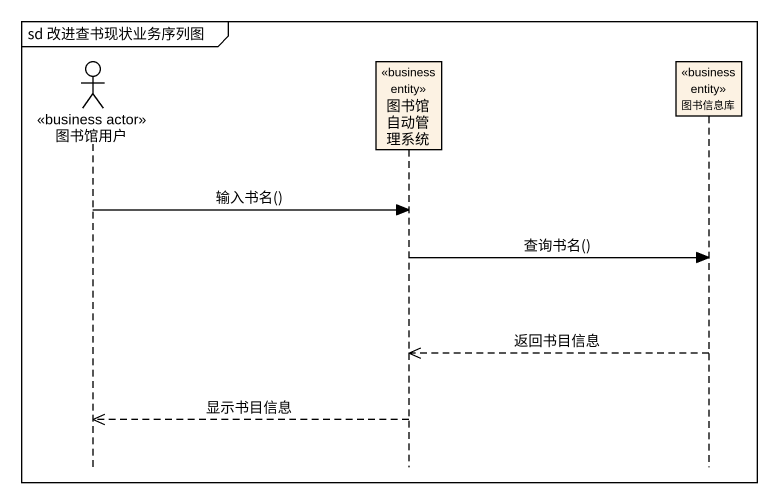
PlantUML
@startuml
mainframe sd 改进查书现状业务序列图
hide footbox
actor 图书馆用户 <<business actor>>
participant 图书馆自动管理系统 <<business entity>>
participant 图书信息库 <<business entity>>

图书馆用户 -> 图书馆自动管理系统 : 输入书名()
图书馆自动管理系统 -> 图书信息库 : 查询书名()
图书信息库 -->> 图书馆自动管理系统 : 返回书目信息
图书馆自动管理系统 -->> 图书馆用户 : 显示书目信息
@enduml
